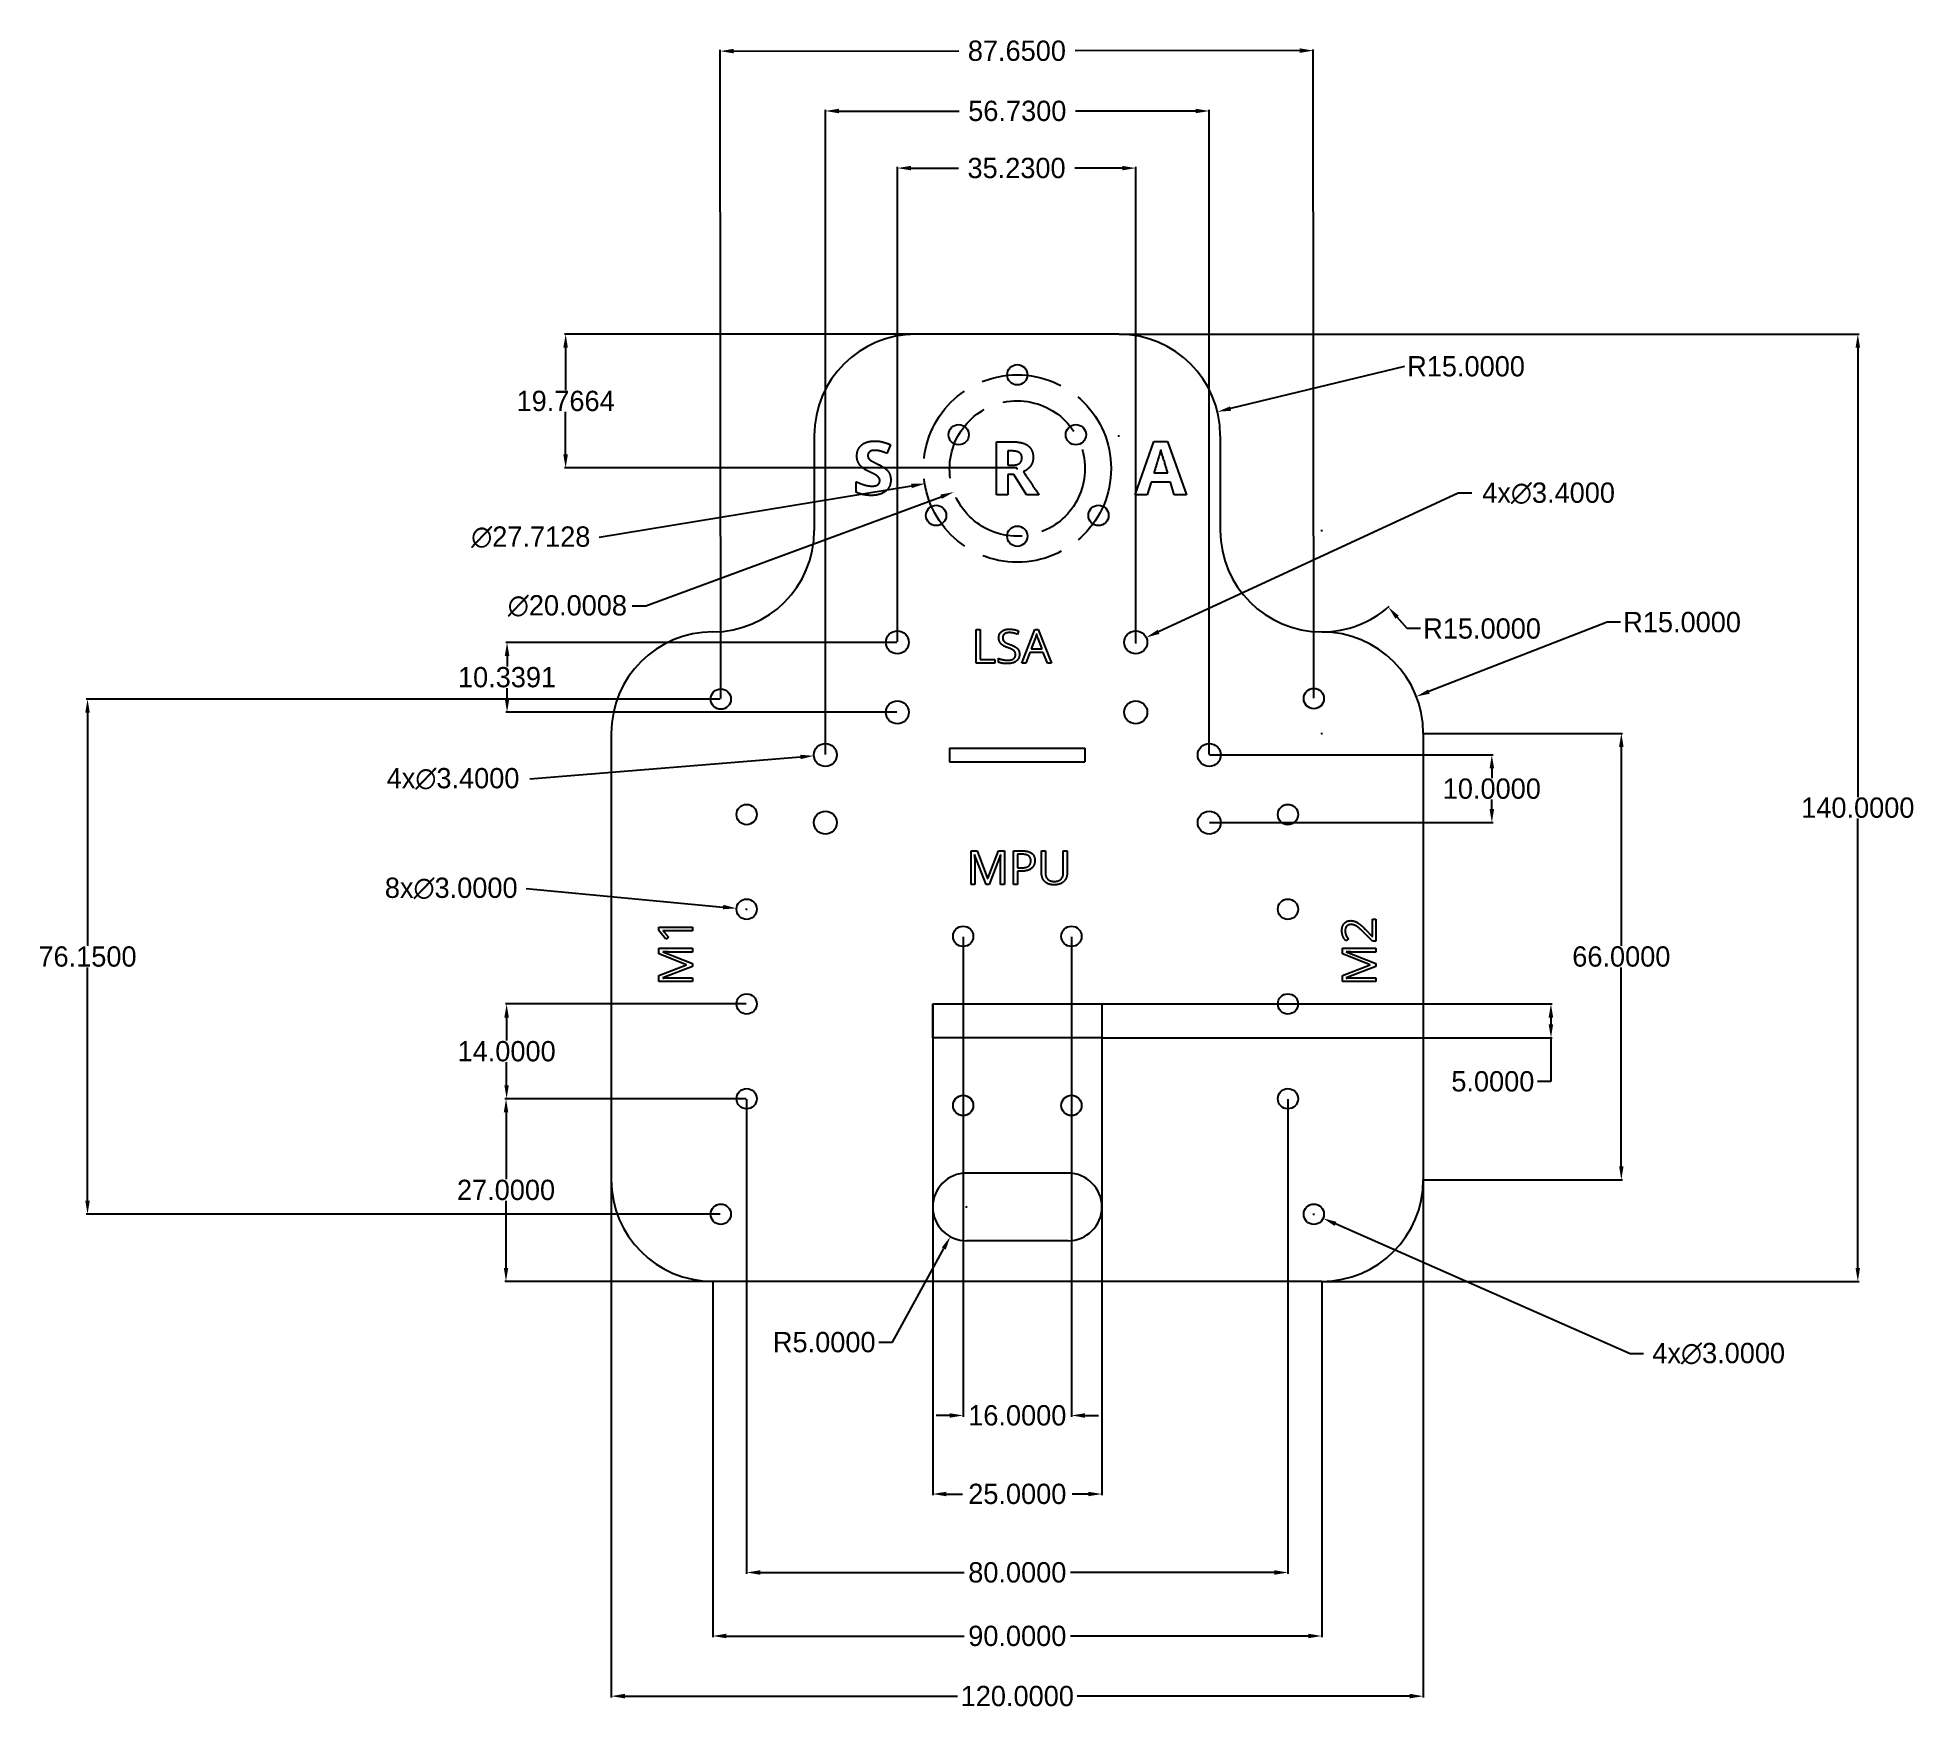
# Model space of a CAD drawing. Header units: inches. Extents: x -145 to 133, y -133 to 114.
import ezdxf

# ---------------------------------------------------------------- set-up
doc = ezdxf.new("R2010")
doc.units = ezdxf.units.IN
doc.header["$MEASUREMENT"] = 0
doc.linetypes.add('ACAD_ISO02W100', pattern=[15, 12, -3])
doc.layers.get('0').update_dxf_attribs({"linetype": 'CONTINUOUS'})
doc.layers.get('Defpoints').update_dxf_attribs({"linetype": 'CONTINUOUS'})
doc.layers.add('MODELSKETCH_VISIBLE', color=7, linetype='CONTINUOUS')
doc.dimstyles.get("Standard").update_dxf_attribs({"dimtxt": 0.18, "dimasz": 0.18, "dimexe": 0.18, "dimexo": 0.0625, "dimgap": 0.09, "dimtad": 0, "dimtih": 1, "dimtoh": 1, "dimdec": 4, "dimzin": 0, "dimdsep": 46, "dimtxsty": 'Standard', "dimcen": 0.09, "dimadec": 0, "dimazin": 0, "dimtfac": 1, "dimtdec": 4, "dimtofl": 0, "dimtmove": 0, "dimatfit": 3, "dimfxl": 1, "dimtolj": 1, "dimtzin": 0, "dimarcsym": 0})

# ---------------------------------------------------------------- blocks, each defined once
blk = doc.blocks.new('*D0')
at = {"color": 0, "lineweight": -2, "transparency": 16777216}
blk.add_line((-72.05, 4.28), (-32.05, 7.51), dxfattribs=at)
at = {"color": 0, "transparency": 16777216}
blk.add_solid([(-32.08, 7.84), (-32.03, 7.18), (-30.06, 7.67)], dxfattribs=at)
at = {"layer": 'Defpoints', "color": 0, "transparency": 16777216}
for p in [(-30.06, 7.67), (-26.67, 7.94)]:
    blk.add_point(p, dxfattribs=at)
at = {"color": 0, "transparency": 16777216, "insert": (-83.39, 4.28), "char_height": 3, "attachment_point": 5}
blk.add_mtext('\\A1;4x∅3.4000', dxfattribs=at)
blk = doc.blocks.new('*D1')
at = {"color": 0, "lineweight": -2, "transparency": 16777216}
for p, q in [((44.91, 41), (45.09, 41)), ((45, 40.91), (45, 41.09)), ((57.6, 26.48), (56.14, 28.16)), ((59.6, 26.48), (57.6, 26.48))]:
    blk.add_line(p, q, dxfattribs=at)
blk.add_arc((45, 41), 15, 270.2387, 311.6365, dxfattribs=at)
at = {"color": 0, "transparency": 16777216}
blk.add_solid([(56.39, 28.38), (55.89, 27.94), (54.83, 29.67)], dxfattribs=at)
at = {"layer": 'Defpoints', "color": 0, "transparency": 16777216}
for p in [(45, 41), (54.83, 29.67)]:
    blk.add_point(p, dxfattribs=at)
at = {"color": 0, "transparency": 16777216, "insert": (68.69, 26.48), "char_height": 3, "attachment_point": 5}
blk.add_mtext('\\A1;R15.0000', dxfattribs=at)
blk = doc.blocks.new('*D2')
at = {"color": 0, "lineweight": -2, "transparency": 16777216}
for p, q in [((87.16, 27.43), (60.84, 17.17)), ((89.16, 27.43), (87.16, 27.43)), ((44.91, 11), (45.09, 11)), ((45, 10.91), (45, 11.09))]:
    blk.add_line(p, q, dxfattribs=at)
at = {"color": 0, "transparency": 16777216}
blk.add_solid([(60.72, 17.48), (60.96, 16.86), (58.98, 16.45)], dxfattribs=at)
at = {"layer": 'Defpoints', "color": 0, "transparency": 16777216}
for p in [(58.98, 16.45), (45, 11)]:
    blk.add_point(p, dxfattribs=at)
at = {"color": 0, "transparency": 16777216, "insert": (98.25, 27.43), "char_height": 3, "attachment_point": 5}
blk.add_mtext('\\A1;R15.0000', dxfattribs=at)
blk = doc.blocks.new('*D3')
at = {"color": 0, "lineweight": -2, "transparency": 16777216}
for p, q in [((-43.89, 16.07), (-137.59, 16.07)), ((-137.41, 14.07), (-137.41, -20.41)), ((-137.41, -58.08), (-137.41, -23.59)), ((-43.89, -60.08), (-137.59, -60.08))]:
    blk.add_line(p, q, dxfattribs=at)
at = {"color": 0, "transparency": 16777216}
for points in [[(-137.74, 14.07), (-137.08, 14.07), (-137.41, 16.07)], [(-137.74, -58.08), (-137.08, -58.08), (-137.41, -60.08)]]:
    blk.add_solid(points, dxfattribs=at)
at = {"layer": 'Defpoints', "color": 0, "transparency": 16777216}
for p in [(-43.82, 16.07), (-137.41, -60.08), (-43.82, -60.08)]:
    blk.add_point(p, dxfattribs=at)
at = {"color": 0, "transparency": 16777216, "insert": (-137.41, -22), "char_height": 3, "attachment_point": 5}
blk.add_mtext('\\A1;76.1500', dxfattribs=at)
blk = doc.blocks.new('*D4')
at = {"color": 0, "lineweight": -2, "transparency": 16777216}
for p, q in [((-45, -70.06), (-45, -122.6)), ((45, -70.06), (45, -122.6)), ((-43, -122.42), (-7.84, -122.42)), ((43, -122.42), (7.84, -122.42))]:
    blk.add_line(p, q, dxfattribs=at)
at = {"color": 0, "transparency": 16777216}
for points in [[(-43, -122.08), (-43, -122.75), (-45, -122.42)], [(43, -122.08), (43, -122.75), (45, -122.42)]]:
    blk.add_solid(points, dxfattribs=at)
at = {"layer": 'Defpoints', "color": 0, "transparency": 16777216}
for p in [(-45, -70), (45, -70), (-45, -122.42)]:
    blk.add_point(p, dxfattribs=at)
at = {"color": 0, "transparency": 16777216, "insert": (0, -122.42), "char_height": 3, "attachment_point": 5}
blk.add_mtext('\\A1;90.0000', dxfattribs=at)
blk = doc.blocks.new('*D5')
at = {"color": 0, "lineweight": -2, "transparency": 16777216}
for p, q in [((-8, -19.06), (-8, -90)), ((8, -19.06), (8, -90)), ((-10, -89.82), (-12, -89.82)), ((10, -89.82), (12, -89.82))]:
    blk.add_line(p, q, dxfattribs=at)
at = {"color": 0, "transparency": 16777216}
for points in [[(-10, -89.49), (-10, -90.16), (-8, -89.82)], [(10, -89.49), (10, -90.16), (8, -89.82)]]:
    blk.add_solid(points, dxfattribs=at)
at = {"layer": 'Defpoints', "color": 0, "transparency": 16777216}
for p in [(-8, -19), (8, -19), (8, -89.82)]:
    blk.add_point(p, dxfattribs=at)
at = {"color": 0, "transparency": 16777216, "insert": (0, -89.82), "char_height": 3, "attachment_point": 5}
blk.add_mtext('\\A1;16.0000', dxfattribs=at)
blk = doc.blocks.new('*D6')
at = {"color": 0, "lineweight": -2, "transparency": 16777216}
for p, q in [((-12.5, -29.06), (-12.5, -101.61)), ((12.5, -29.06), (12.5, -101.61)), ((-10.5, -101.43), (-8.09, -101.43)), ((10.5, -101.43), (8.09, -101.43))]:
    blk.add_line(p, q, dxfattribs=at)
at = {"color": 0, "transparency": 16777216}
for points in [[(-10.5, -101.1), (-10.5, -101.76), (-12.5, -101.43)], [(10.5, -101.1), (10.5, -101.76), (12.5, -101.43)]]:
    blk.add_solid(points, dxfattribs=at)
at = {"layer": 'Defpoints', "color": 0, "transparency": 16777216}
for p in [(-12.5, -29), (12.5, -29), (12.5, -101.43)]:
    blk.add_point(p, dxfattribs=at)
at = {"color": 0, "transparency": 16777216, "insert": (0, -101.43), "char_height": 3, "attachment_point": 5}
blk.add_mtext('\\A1;25.0000', dxfattribs=at)
blk = doc.blocks.new('*D7')
at = {"color": 0, "lineweight": -2, "transparency": 16777216}
for p, q in [((-40, -43.06), (-40, -113.21)), ((40, -43.06), (40, -113.21)), ((-38, -113.03), (-7.84, -113.03)), ((38, -113.03), (7.84, -113.03))]:
    blk.add_line(p, q, dxfattribs=at)
at = {"color": 0, "transparency": 16777216}
for points in [[(-38, -112.7), (-38, -113.37), (-40, -113.03)], [(38, -112.7), (38, -113.37), (40, -113.03)]]:
    blk.add_solid(points, dxfattribs=at)
at = {"layer": 'Defpoints', "color": 0, "transparency": 16777216}
for p in [(-40, -43), (40, -43), (40, -113.03)]:
    blk.add_point(p, dxfattribs=at)
at = {"color": 0, "transparency": 16777216, "insert": (0, -113.03), "char_height": 3, "attachment_point": 5}
blk.add_mtext('\\A1;80.0000', dxfattribs=at)
blk = doc.blocks.new('*D9')
at = {"color": 0, "lineweight": -2, "transparency": 16777216}
for p, q in [((-43.83, 16.13), (-43.91, 112.02)), ((-41.91, 111.84), (-8.65, 111.87)), ((41.74, 111.91), (8.53, 111.89)), ((43.82, 16.21), (43.74, 112.1))]:
    blk.add_line(p, q, dxfattribs=at)
at = {"color": 0, "transparency": 16777216}
for points in [[(-41.91, 112.18), (-41.91, 111.51), (-43.91, 111.84)], [(41.74, 112.25), (41.74, 111.58), (43.74, 111.92)]]:
    blk.add_solid(points, dxfattribs=at)
at = {"layer": 'Defpoints', "color": 0, "transparency": 16777216}
for p in [(43.74, 111.92), (-43.83, 16.07), (43.82, 16.14)]:
    blk.add_point(p, dxfattribs=at)
at = {"color": 0, "transparency": 16777216, "insert": (-0.06, 111.88), "char_height": 3, "attachment_point": 5}
blk.add_mtext('\\A1;87.6500', dxfattribs=at)
blk = doc.blocks.new('*D10')
at = {"color": 0, "lineweight": -2, "transparency": 16777216}
for p, q in [((-60, -55.06), (-60, -131.49)), ((60, -55.06), (60, -131.49)), ((-58, -131.31), (-8.84, -131.31)), ((58, -131.31), (8.84, -131.31))]:
    blk.add_line(p, q, dxfattribs=at)
at = {"color": 0, "transparency": 16777216}
for points in [[(-58, -130.97), (-58, -131.64), (-60, -131.31)], [(58, -130.97), (58, -131.64), (60, -131.31)]]:
    blk.add_solid(points, dxfattribs=at)
at = {"layer": 'Defpoints', "color": 0, "transparency": 16777216}
for p in [(-60, -55), (60, -55), (60, -131.31)]:
    blk.add_point(p, dxfattribs=at)
at = {"color": 0, "transparency": 16777216, "insert": (0, -131.31), "char_height": 3, "attachment_point": 5}
blk.add_mtext('\\A1;120.0000', dxfattribs=at)
blk = doc.blocks.new('*D11')
at = {"color": 0, "lineweight": -2, "transparency": 16777216}
for p, q in [((15.06, 70), (124.4, 70)), ((124.22, 68), (124.22, 1.59)), ((124.22, -68), (124.22, -1.59)), ((45.06, -70), (124.4, -70))]:
    blk.add_line(p, q, dxfattribs=at)
at = {"color": 0, "transparency": 16777216}
for points in [[(123.88, 68), (124.55, 68), (124.22, 70)], [(123.88, -68), (124.55, -68), (124.22, -70)]]:
    blk.add_solid(points, dxfattribs=at)
at = {"layer": 'Defpoints', "color": 0, "transparency": 16777216}
for p in [(15, 70), (45, -70), (124.22, -70)]:
    blk.add_point(p, dxfattribs=at)
at = {"color": 0, "transparency": 16777216, "insert": (124.22, 0), "char_height": 3, "attachment_point": 5}
blk.add_mtext('\\A1;140.0000', dxfattribs=at)
blk = doc.blocks.new('*D12')
at = {"color": 0, "lineweight": -2, "transparency": 16777216}
for p, q in [((60.06, 11), (89.45, 11)), ((89.27, 9), (89.27, -20.41)), ((89.27, -53), (89.27, -23.59)), ((60.06, -55), (89.45, -55))]:
    blk.add_line(p, q, dxfattribs=at)
at = {"color": 0, "transparency": 16777216}
for points in [[(88.94, 9), (89.6, 9), (89.27, 11)], [(88.94, -53), (89.6, -53), (89.27, -55)]]:
    blk.add_solid(points, dxfattribs=at)
at = {"layer": 'Defpoints', "color": 0, "transparency": 16777216}
for p in [(60, 11), (60, -55), (89.27, -55)]:
    blk.add_point(p, dxfattribs=at)
at = {"color": 0, "transparency": 16777216, "insert": (89.27, -22), "char_height": 3, "attachment_point": 5}
blk.add_mtext('\\A1;66.0000', dxfattribs=at)
blk = doc.blocks.new('*D13')
at = {"color": 0, "lineweight": -2, "transparency": 16777216}
for p, q in [((57.23, 65.24), (31.52, 59.01)), ((14.91, 55), (15.09, 55)), ((15, 54.91), (15, 55.09))]:
    blk.add_line(p, q, dxfattribs=at)
at = {"color": 0, "transparency": 16777216}
blk.add_solid([(31.44, 59.33), (31.6, 58.68), (29.58, 58.54)], dxfattribs=at)
at = {"layer": 'Defpoints', "color": 0, "transparency": 16777216}
for p in [(29.58, 58.54), (15, 55)]:
    blk.add_point(p, dxfattribs=at)
at = {"color": 0, "transparency": 16777216, "insert": (66.32, 65.24), "char_height": 3, "attachment_point": 5}
blk.add_mtext('\\A1;R15.0000', dxfattribs=at)
blk = doc.blocks.new('*D14')
at = {"color": 0, "lineweight": -2, "transparency": 16777216}
for p, q in [((-28.36, 7.87), (-28.36, 103.17)), ((-26.36, 102.99), (-8.59, 102.99)), ((26.36, 102.99), (8.59, 102.99)), ((28.36, 7.87), (28.36, 103.17))]:
    blk.add_line(p, q, dxfattribs=at)
at = {"color": 0, "transparency": 16777216}
for points in [[(-26.36, 103.33), (-26.36, 102.66), (-28.36, 102.99)], [(26.36, 103.33), (26.36, 102.66), (28.36, 102.99)]]:
    blk.add_solid(points, dxfattribs=at)
at = {"layer": 'Defpoints', "color": 0, "transparency": 16777216}
for p in [(28.36, 102.99), (-28.36, 7.81), (28.36, 7.81)]:
    blk.add_point(p, dxfattribs=at)
at = {"color": 0, "transparency": 16777216, "insert": (0, 102.99), "char_height": 3, "attachment_point": 5}
blk.add_mtext('\\A1;56.7300', dxfattribs=at)
blk = doc.blocks.new('*D15')
at = {"color": 0, "lineweight": -2, "transparency": 16777216}
for p, q in [((-17.72, 24.52), (-17.72, 94.73)), ((-15.72, 94.55), (-8.7, 94.55)), ((15.51, 94.55), (8.48, 94.55)), ((17.51, 24.52), (17.51, 94.73))]:
    blk.add_line(p, q, dxfattribs=at)
at = {"color": 0, "transparency": 16777216}
for points in [[(-15.72, 94.88), (-15.72, 94.22), (-17.72, 94.55)], [(15.51, 94.88), (15.51, 94.22), (17.51, 94.55)]]:
    blk.add_solid(points, dxfattribs=at)
at = {"layer": 'Defpoints', "color": 0, "transparency": 16777216}
for p in [(17.51, 94.55), (-17.72, 24.45), (17.51, 24.45)]:
    blk.add_point(p, dxfattribs=at)
at = {"color": 0, "transparency": 16777216, "insert": (-0.11, 94.55), "char_height": 3, "attachment_point": 5}
blk.add_mtext('\\A1;35.2300', dxfattribs=at)
blk = doc.blocks.new('*D18')
at = {"color": 0, "lineweight": -2, "transparency": 16777216}
for p, q in [((-17.78, 24.45), (-75.59, 24.45)), ((-75.41, 22.45), (-75.41, 20.88)), ((-75.41, 16.12), (-75.41, 17.7)), ((-17.78, 14.12), (-75.59, 14.12))]:
    blk.add_line(p, q, dxfattribs=at)
at = {"color": 0, "transparency": 16777216}
for points in [[(-75.74, 22.45), (-75.07, 22.45), (-75.41, 24.45)], [(-75.74, 16.12), (-75.07, 16.12), (-75.41, 14.12)]]:
    blk.add_solid(points, dxfattribs=at)
at = {"layer": 'Defpoints', "color": 0, "transparency": 16777216}
for p in [(-17.72, 24.45), (-75.41, 14.12), (-17.72, 14.12)]:
    blk.add_point(p, dxfattribs=at)
at = {"color": 0, "transparency": 16777216, "insert": (-75.41, 19.29), "char_height": 3, "attachment_point": 5}
blk.add_mtext('\\A1;10.3391', dxfattribs=at)
blk = doc.blocks.new('*D19')
at = {"color": 0, "lineweight": -2, "transparency": 16777216}
for p, q in [((-40.06, -29), (-75.65, -29)), ((-75.47, -31), (-75.47, -34.41)), ((-75.47, -41), (-75.47, -37.59)), ((-40.06, -43), (-75.65, -43))]:
    blk.add_line(p, q, dxfattribs=at)
at = {"color": 0, "transparency": 16777216}
for points in [[(-75.81, -31), (-75.14, -31), (-75.47, -29)], [(-75.81, -41), (-75.14, -41), (-75.47, -43)]]:
    blk.add_solid(points, dxfattribs=at)
at = {"layer": 'Defpoints', "color": 0, "transparency": 16777216}
for p in [(-75.47, -29), (-40, -29), (-40, -43)]:
    blk.add_point(p, dxfattribs=at)
at = {"color": 0, "transparency": 16777216, "insert": (-75.47, -36), "char_height": 3, "attachment_point": 5}
blk.add_mtext('\\A1;14.0000', dxfattribs=at)
blk = doc.blocks.new('*D20')
at = {"color": 0, "lineweight": -2, "transparency": 16777216}
for p, q in [((-40.06, -43), (-75.74, -43)), ((-75.56, -45), (-75.56, -54.91)), ((-75.56, -68), (-75.56, -58.09)), ((-40.06, -70), (-75.74, -70))]:
    blk.add_line(p, q, dxfattribs=at)
at = {"color": 0, "transparency": 16777216}
for points in [[(-75.89, -45), (-75.23, -45), (-75.56, -43)], [(-75.89, -68), (-75.23, -68), (-75.56, -70)]]:
    blk.add_solid(points, dxfattribs=at)
at = {"layer": 'Defpoints', "color": 0, "transparency": 16777216}
for p in [(-40, -43), (-75.56, -70), (-40, -70)]:
    blk.add_point(p, dxfattribs=at)
at = {"color": 0, "transparency": 16777216, "insert": (-75.56, -56.5), "char_height": 3, "attachment_point": 5}
blk.add_mtext('\\A1;27.0000', dxfattribs=at)
blk = doc.blocks.new('*D21')
at = {"color": 0, "lineweight": -2, "transparency": 16777216}
for p, q in [((-0.09, 50.14), (0.09, 50.14)), ((0, 50.05), (0, 50.23)), ((-54.9, 29.83), (-11.25, 45.98)), ((-56.9, 29.83), (-54.9, 29.83))]:
    blk.add_line(p, q, dxfattribs=at)
at = {"color": 0, "transparency": 16777216}
blk.add_solid([(-11.37, 46.29), (-11.14, 45.67), (-9.38, 46.67)], dxfattribs=at)
at = {"layer": 'Defpoints', "color": 0, "transparency": 16777216}
for p in [(9.38, 53.61), (-9.38, 46.67)]:
    blk.add_point(p, dxfattribs=at)
at = {"color": 0, "transparency": 16777216, "insert": (-66.49, 29.83), "char_height": 3, "attachment_point": 5}
blk.add_mtext('\\A1;∅20.0008', dxfattribs=at)
blk = doc.blocks.new('*D22')
at = {"color": 0, "lineweight": -2, "transparency": 16777216}
for p, q in [((-0.06, 70), (-66.93, 70)), ((-66.75, 68), (-66.75, 61.71)), ((-66.75, 52.23), (-66.75, 58.53)), ((-0.06, 50.23), (-66.93, 50.23))]:
    blk.add_line(p, q, dxfattribs=at)
at = {"color": 0, "transparency": 16777216}
for points in [[(-67.09, 68), (-66.42, 68), (-66.75, 70)], [(-67.09, 52.23), (-66.42, 52.23), (-66.75, 50.23)]]:
    blk.add_solid(points, dxfattribs=at)
at = {"layer": 'Defpoints', "color": 0, "transparency": 16777216}
for p in [(-66.75, 70), (0, 70), (0, 50.23)]:
    blk.add_point(p, dxfattribs=at)
at = {"color": 0, "transparency": 16777216, "insert": (-66.75, 60.12), "char_height": 3, "attachment_point": 5}
blk.add_mtext('\\A1;19.7664', dxfattribs=at)
blk = doc.blocks.new('*D24')
at = {"color": 0, "lineweight": -2, "transparency": 16777216}
for p, q in [((43.74, -60.08), (43.92, -60.08)), ((43.83, -60.17), (43.83, -59.99)), ((90.57, -80.69), (47.03, -61.49)), ((92.57, -80.69), (90.57, -80.69))]:
    blk.add_line(p, q, dxfattribs=at)
at = {"color": 0, "transparency": 16777216}
blk.add_solid([(47.16, -61.19), (46.89, -61.8), (45.2, -60.69)], dxfattribs=at)
at = {"layer": 'Defpoints', "color": 0, "transparency": 16777216}
for p in [(42.45, -59.47), (45.2, -60.69)]:
    blk.add_point(p, dxfattribs=at)
at = {"color": 0, "transparency": 16777216, "insert": (103.66, -80.69), "char_height": 3, "attachment_point": 5}
blk.add_mtext('\\A1;4x∅3.0000', dxfattribs=at)
blk = doc.blocks.new('*D25')
at = {"color": 0, "lineweight": -2, "transparency": 16777216}
for p, q in [((-7.59, -59), (-7.41, -59)), ((-7.5, -59.09), (-7.5, -58.91)), ((-18.44, -79), (-10.86, -65.14)), ((-20.44, -79), (-18.44, -79))]:
    blk.add_line(p, q, dxfattribs=at)
at = {"color": 0, "transparency": 16777216}
blk.add_solid([(-11.15, -64.98), (-10.57, -65.3), (-9.9, -63.39)], dxfattribs=at)
at = {"layer": 'Defpoints', "color": 0, "transparency": 16777216}
for p in [(-7.5, -59), (-9.9, -63.39)]:
    blk.add_point(p, dxfattribs=at)
at = {"color": 0, "transparency": 16777216, "insert": (-28.53, -79), "char_height": 3, "attachment_point": 5}
blk.add_mtext('\\A1;R5.0000', dxfattribs=at)
blk = doc.blocks.new('*D26')
at = {"color": 0, "lineweight": -2, "transparency": 16777216}
for p, q in [((-0.09, 50.14), (0.09, 50.14)), ((0, 50.05), (0, 50.23)), ((-61.81, 39.99), (-15.65, 47.57))]:
    blk.add_line(p, q, dxfattribs=at)
at = {"color": 0, "transparency": 16777216}
blk.add_solid([(-15.7, 47.9), (-15.59, 47.24), (-13.67, 47.9)], dxfattribs=at)
at = {"layer": 'Defpoints', "color": 0, "transparency": 16777216}
for p in [(13.67, 52.39), (-13.67, 47.9)]:
    blk.add_point(p, dxfattribs=at)
at = {"color": 0, "transparency": 16777216, "insert": (-71.9, 39.99), "char_height": 3, "attachment_point": 5}
blk.add_mtext('\\A1;∅27.7128', dxfattribs=at)
blk = doc.blocks.new('*D27')
at = {"color": 0, "lineweight": -2, "transparency": 16777216}
for p, q in [((-72.57, -11.92), (-43.48, -14.67)), ((-40.09, -15), (-39.91, -15)), ((-40, -15.09), (-40, -14.91))]:
    blk.add_line(p, q, dxfattribs=at)
at = {"color": 0, "transparency": 16777216}
blk.add_solid([(-43.45, -14.34), (-43.52, -15), (-41.49, -14.86)], dxfattribs=at)
at = {"layer": 'Defpoints', "color": 0, "transparency": 16777216}
for p in [(-41.49, -14.86), (-38.51, -15.14)]:
    blk.add_point(p, dxfattribs=at)
at = {"color": 0, "transparency": 16777216, "insert": (-83.66, -11.92), "char_height": 3, "attachment_point": 5}
blk.add_mtext('\\A1;8x∅3.0000', dxfattribs=at)
blk = doc.blocks.new('*D28')
at = {"color": 0, "lineweight": -2, "transparency": 16777216}
for p, q in [((65.18, 46.48), (20.87, 26.01)), ((67.18, 46.48), (65.18, 46.48)), ((17.42, 24.45), (17.6, 24.45)), ((17.51, 24.36), (17.51, 24.54))]:
    blk.add_line(p, q, dxfattribs=at)
at = {"color": 0, "transparency": 16777216}
blk.add_solid([(20.73, 26.31), (21.01, 25.7), (19.05, 25.17)], dxfattribs=at)
at = {"layer": 'Defpoints', "color": 0, "transparency": 16777216}
for p in [(19.05, 25.17), (15.97, 23.74)]:
    blk.add_point(p, dxfattribs=at)
at = {"color": 0, "transparency": 16777216, "insert": (78.52, 46.48), "char_height": 3, "attachment_point": 5}
blk.add_mtext('\\A1;4x∅3.4000', dxfattribs=at)
blk = doc.blocks.new('*D29')
at = {"color": 0, "lineweight": -2, "transparency": 16777216}
for p, q in [((12.56, -29), (79.05, -29)), ((78.87, -31), (78.87, -32)), ((12.56, -34), (79.05, -34)), ((78.87, -34), (78.87, -40.45)), ((78.87, -40.45), (76.87, -40.45))]:
    blk.add_line(p, q, dxfattribs=at)
at = {"color": 0, "transparency": 16777216}
for points in [[(78.53, -31), (79.2, -31), (78.87, -29)], [(78.53, -32), (79.2, -32), (78.87, -34)]]:
    blk.add_solid(points, dxfattribs=at)
at = {"layer": 'Defpoints', "color": 0, "transparency": 16777216}
for p in [(12.5, -29), (12.5, -34), (78.87, -34)]:
    blk.add_point(p, dxfattribs=at)
at = {"color": 0, "transparency": 16777216, "insert": (70.28, -40.45), "char_height": 3, "attachment_point": 5}
blk.add_mtext('\\A1;5.0000', dxfattribs=at)
blk = doc.blocks.new('*D31')
at = {"color": 0, "lineweight": -2, "transparency": 16777216}
for p, q in [((28.43, 7.81), (70.31, 7.81)), ((70.13, 5.81), (70.13, 4.4)), ((70.13, -0.19), (70.13, 1.22)), ((28.43, -2.19), (70.31, -2.19))]:
    blk.add_line(p, q, dxfattribs=at)
at = {"color": 0, "transparency": 16777216}
for points in [[(69.8, 5.81), (70.47, 5.81), (70.13, 7.81)], [(69.8, -0.19), (70.47, -0.19), (70.13, -2.19)]]:
    blk.add_solid(points, dxfattribs=at)
at = {"layer": 'Defpoints', "color": 0, "transparency": 16777216}
for p in [(28.36, 7.81), (28.36, -2.19), (70.13, -2.19)]:
    blk.add_point(p, dxfattribs=at)
at = {"color": 0, "transparency": 16777216, "insert": (70.13, 2.81), "char_height": 3, "attachment_point": 5}
blk.add_mtext('\\A1;10.0000', dxfattribs=at)

msp = doc.modelspace()

# ---------------------------------------------------------------- linework, layer by layer
at = {"linetype": 'ACAD_ISO02W100'}
for radius in [13.85641, 10.00041]:
    msp.add_circle((0, 50.14359), radius, dxfattribs=at)
at = {"layer": 'MODELSKETCH_VISIBLE'}
for p, q in [((15, 70), (-15, 70)), ((-30, 55), (-30, 41)), ((-18.73703, 53.66347), (-19.27107, 52.37286)), ((-3.04944, 54.10166), (-0.77119, 54.10166)), ((-3.04944, 46.28098), (-3.04944, 54.10166)), ((-1.39082, 52.74259), (-1.39082, 50.63037)), ((-0.88759, 52.74259), (-1.39082, 52.74259)), ((17.43086, 46.28098), (20.1918, 54.13419)), ((20.1918, 54.13419), (22.21844, 54.13419)), ((22.21844, 54.13419), (24.98965, 46.28098)), ((30, 55), (30, 41)), ((-1.39082, 50.63037), (-0.85678, 50.63037)), ((-23.79676, 46.64557), (-23.79676, 48.18608)), ((-0.5093, 49.28156), (-1.39082, 49.28156)), ((-1.39082, 49.28156), (-1.39082, 46.28098)), ((1.35814, 46.28098), (-0.5093, 49.28156)), ((19.78442, 48.14329), (19.21785, 46.28098)), ((22.63609, 48.14329), (19.78442, 48.14329)), ((20.20207, 49.53318), (22.23898, 49.53318)), ((23.20265, 46.28098), (22.63609, 48.14329)), ((-1.39082, 46.28098), (-3.04944, 46.28098)), ((3.1982, 46.28098), (1.35814, 46.28098)), ((19.21785, 46.28098), (17.43086, 46.28098)), ((24.98965, 46.28098), (23.20265, 46.28098)), ((-6.07986, 21.3772), (-6.07986, 26.33488)), ((-6.07986, 26.33488), (-5.50369, 26.33488)), ((-5.50369, 26.33488), (-5.50369, 21.89912)), ((0.19727, 26.13414), (0.01715, 25.63284)), ((0.65517, 21.3772), (2.6148, 26.3555)), ((2.63542, 25.00893), (2.05274, 23.47247)), ((2.6148, 26.3555), (3.09983, 26.3555)), ((3.65647, 23.47247), (3.07921, 25.00893)), ((3.09983, 26.3555), (5.0497, 21.3772)), ((1.84874, 22.95381), (1.23893, 21.3772)), ((3.8355, 22.95381), (1.84874, 22.95381)), ((2.05274, 23.47247), (3.65647, 23.47247)), ((4.45291, 21.3772), (3.8355, 22.95381)), ((-3.31619, 21.3772), (-6.07986, 21.3772)), ((-5.50369, 21.89912), (-3.31619, 21.89912)), ((-3.31619, 21.89912), (-3.31619, 21.3772)), ((-2.79752, 21.5367), (-2.79752, 22.09226)), ((1.23893, 21.3772), (0.65517, 21.3772)), ((5.0497, 21.3772), (4.45291, 21.3772)), ((-60, 11), (-60, -55)), ((-10, 8.80686), (-10, 6.80686)), ((-10, 8.80686), (10, 8.80686)), ((10, 8.80686), (10, 6.80686)), ((60, 11), (60, -55)), ((-10, 6.80686), (10, 6.80686)), ((-6.81858, -6.36543), (-5.95052, -6.36543)), ((-6.81858, -11.32312), (-6.81858, -6.36543)), ((-6.30642, -6.92858), (-6.33355, -6.92858)), ((-4.62457, -11.32312), (-6.30642, -6.92858)), ((-6.28581, -8.1699), (-6.28581, -11.32312)), ((-5.95052, -6.36543), (-4.38043, -10.45506)), ((-4.3533, -10.45506), (-2.77018, -6.36543)), ((-2.46419, -6.9351), (-4.16016, -11.32312)), ((-2.77018, -6.36543), (-1.90864, -6.36543)), ((-2.48481, -11.32312), (-2.48481, -8.12867)), ((-2.43707, -6.9351), (-2.46419, -6.9351)), ((-1.90864, -6.36543), (-1.90864, -11.32312)), ((-0.54905, -11.32312), (-0.54905, -6.36543)), ((-0.54905, -6.36543), (0.73676, -6.36543)), ((0.67166, -6.86457), (0.02713, -6.86457)), ((0.02713, -6.86457), (0.02713, -8.87845)), ((3.58073, -9.55988), (3.58073, -6.36543)), ((3.58073, -6.36543), (4.15799, -6.36543)), ((4.15799, -6.36543), (4.15799, -9.60003)), ((6.79905, -9.59352), (6.79905, -6.36543)), ((6.79905, -6.36543), (7.37522, -6.36543)), ((7.37522, -6.36543), (7.37522, -9.5729)), ((-4.38043, -10.45506), (-4.3533, -10.45506)), ((0.02713, -8.87845), (0.54688, -8.87845)), ((0.02713, -9.37325), (0.02713, -11.32312)), ((0.61089, -9.37325), (0.02713, -9.37325)), ((-6.28581, -11.32312), (-6.81858, -11.32312)), ((-4.16016, -11.32312), (-4.62457, -11.32312)), ((-1.90864, -11.32312), (-2.48481, -11.32312)), ((0.02713, -11.32312), (-0.54905, -11.32312)), ((52.47808, -16.47342), (53, -16.47342)), ((52.47808, -19.02333), (52.47808, -16.47342)), ((53, -16.47342), (53, -19.73188)), ((-52.95768, -18.11784), (-52.95768, -17.64366)), ((-52.95768, -17.64366), (-48, -17.64366)), ((-51.94314, -19.42969), (-52.95768, -18.11784)), ((-51.55686, -19.13129), (-51.94314, -19.42969)), ((-48, -18.19271), (-51.53299, -18.19271)), ((-48, -17.64366), (-48, -18.19271)), ((48.92448, -19.36947), (48.54145, -19.66786)), ((52.51497, -19.73188), (51.20312, -18.42654)), ((51.38976, -17.93826), (52.45095, -19.02333)), ((52.45095, -19.02333), (52.47808, -19.02333)), ((-52.95768, -20.74588), (-48, -20.74588)), ((-52.95768, -21.60742), (-52.95768, -20.74588)), ((-48.86806, -23.19054), (-52.95768, -21.60742)), ((-52.38802, -21.27431), (-52.38802, -21.30143)), ((-52.38802, -21.30143), (-48, -22.9974)), ((-48, -21.32205), (-51.19444, -21.32205)), ((-48, -20.74588), (-48, -21.32205)), ((48.04232, -20.74967), (53, -20.74967)), ((48.04232, -21.61122), (48.04232, -20.74967)), ((52.13194, -23.19434), (48.04232, -21.61122)), ((48.61198, -21.2781), (48.61198, -21.30523)), ((48.61198, -21.30523), (53, -23.00119)), ((53, -21.32585), (49.80556, -21.32585)), ((53, -19.73188), (52.51497, -19.73188)), ((53, -20.74967), (53, -21.32585)), ((-52.95768, -24.78776), (-48.86806, -23.21767)), ((-52.95768, -25.65582), (-52.95768, -24.78776)), ((-48, -23.46181), (-52.39453, -25.14366)), ((-48.86806, -23.21767), (-48.86806, -23.19054)), ((-48, -22.9974), (-48, -23.46181)), ((48.04232, -24.79156), (52.13194, -23.22146)), ((48.04232, -25.65961), (48.04232, -24.79156)), ((53, -23.4656), (48.60547, -25.14746)), ((52.13194, -23.22146), (52.13194, -23.19434)), ((53, -23.00119), (53, -23.4656)), ((-48, -25.65582), (-52.95768, -25.65582)), ((-52.39453, -25.14366), (-52.39453, -25.17079)), ((-51.15321, -25.12305), (-48, -25.12305)), ((-48, -25.12305), (-48, -25.65582)), ((53, -25.65961), (48.04232, -25.65961)), ((48.60547, -25.14746), (48.60547, -25.17459)), ((49.84679, -25.12685), (53, -25.12685)), ((53, -25.12685), (53, -25.65961)), ((-12.5, -34), (-12.5, -29)), ((-12.5, -29), (12.5, -29)), ((12.5, -29), (12.5, -34)), ((12.5, -34), (-12.5, -34)), ((7.5, -54), (-7.5, -54)), ((7.5, -64), (-7.5, -64)), ((45, -70), (-45, -70))]:
    msp.add_line(p, q, dxfattribs=at)
for centre, radius in [((0, 64), 1.5), ((-8.66061, 55.1438), 1.5), ((8.66061, 55.1438), 1.5), ((-12, 43.21539), 1.5), ((12, 43.21539), 1.5), ((0, 40.14319), 1.5), ((-17.72, 24.45499), 1.7), ((17.50999, 24.45499), 1.7), ((-43.825, 16.07), 1.5), ((43.825, 16.14449), 1.5), ((-17.72, 14.11591), 1.7), ((17.50999, 14.11591), 1.7), ((-28.365, 7.80686), 1.7), ((28.365, 7.80686), 1.7), ((-40, -1), 1.5), ((40, -1), 1.5), ((-28.365, -2.19314), 1.7), ((28.365, -2.19314), 1.7), ((-40, -15), 1.5), ((40, -15), 1.5), ((-8, -19), 1.5), ((8, -19), 1.5), ((-40, -29), 1.5), ((40, -29), 1.5), ((-40, -43), 1.5), ((40, -43), 1.5), ((-8, -44), 1.5), ((8, -44), 1.5), ((-43.825, -60.08), 1.5), ((43.825, -60.08), 1.5)]:
    msp.add_circle(centre, radius, dxfattribs=at)
for centre, radius, start, end in [((-15, 55), 15, 90, 180), ((15, 55), 15, 0, 90), ((-45, 41), 15, 270, 0), ((45, 41), 15, 180, 270), ((-45, 11), 15, 90, 180), ((45, 11), 15, 0, 90), ((-45, -55), 15, 180, 270), ((-7.5, -59), 5, 90, 270), ((7.5, -59), 5, 270, 90), ((45, -55), 15, 270, 0)]:
    msp.add_arc(centre, radius, start, end, dxfattribs=at)
for points in [[(-23.70605, 51.98773), (-23.70605, 53.02673), (-23.00254, 53.61983)], [(-23.00254, 53.61983), (-22.29904, 54.21292), (-21.05807, 54.21292)], [(-21.11113, 52.83331), (-21.58185, 52.83331), (-21.83346, 52.61421)], [(-20.30664, 52.73146), (-20.71573, 52.83331), (-21.11113, 52.83331)], [(-21.05807, 54.21292), (-20.44871, 54.21292), (-19.89498, 54.06914)], [(-19.27107, 52.37286), (-19.89755, 52.62962), (-20.30664, 52.73146)], [(-19.89498, 54.06914), (-19.34125, 53.92536), (-18.73703, 53.66347)], [(0.29604, 52.50723), (-0.08652, 52.74259), (-0.88759, 52.74259)], [(-0.77119, 54.10166), (0.8241, 54.10166), (1.58836, 53.5214)], [(1.58836, 53.5214), (2.35263, 52.94114), (2.35263, 51.75837)], [(21.21196, 52.91889), (21.03566, 52.23422), (20.20207, 49.53318)], [(21.35403, 52.39512), (21.25476, 52.72718), (21.21196, 52.91889)], [(-23.49208, 51.02577), (-23.70605, 51.43828), (-23.70605, 51.98773)], [(-22.91953, 50.30344), (-23.27812, 50.61325), (-23.49208, 51.02577)], [(-21.84544, 49.65642), (-22.56093, 49.99362), (-22.91953, 50.30344)], [(-21.83346, 52.61421), (-22.08508, 52.39512), (-22.08508, 52.04251)], [(-22.08508, 52.04251), (-22.08508, 51.82341), (-21.98324, 51.65995)], [(-21.98324, 51.65995), (-21.88139, 51.49648), (-21.65973, 51.34414)], [(-21.65973, 51.34414), (-21.43806, 51.1918), (-20.60961, 50.7964)], [(-20.60961, 50.7964), (-19.51242, 50.27092), (-19.10589, 49.74457)], [(-0.85678, 50.63037), (-0.0694, 50.63037), (0.3046, 50.89226)], [(0.6786, 51.71558), (0.6786, 52.27187), (0.29604, 52.50723)], [(0.3046, 50.89226), (0.6786, 51.15414), (0.6786, 51.71558)], [(1.97349, 50.53109), (1.59436, 49.99362), (0.8977, 49.68894)], [(2.35263, 51.75837), (2.35263, 51.06856), (1.97349, 50.53109)], [(22.23898, 49.53318), (21.45331, 52.06305), (21.35403, 52.39512)], [(-23.79676, 48.18608), (-23.00597, 47.83177), (-22.45737, 47.68798)], [(-22.45737, 47.68798), (-21.90878, 47.5442), (-21.45347, 47.5442)], [(-20.83127, 49.12665), (-21.08032, 49.29183), (-21.84544, 49.65642)], [(-21.45347, 47.5442), (-20.90915, 47.5442), (-20.61731, 47.75217)], [(-20.45385, 48.78175), (-20.58222, 48.96148), (-20.83127, 49.12665)], [(-20.61731, 47.75217), (-20.32547, 47.96014), (-20.32547, 48.37266)], [(-20.32547, 48.37266), (-20.32547, 48.60202), (-20.45385, 48.78175)], [(-18.69937, 48.45311), (-18.69937, 47.39357), (-19.46193, 46.78336)], [(-19.10589, 49.74457), (-18.69937, 49.21823), (-18.69937, 48.45311)], [(0.8977, 49.68894), (2.66416, 47.05124), (3.1982, 46.28098)], [(-21.58185, 46.17314), (-22.8348, 46.17314), (-23.79676, 46.64557)], [(-19.46193, 46.78336), (-20.22448, 46.17314), (-21.58185, 46.17314)], [(-2.73242, 25.15433), (-2.73242, 25.72724), (-2.30219, 26.06633)], [(-2.43565, 24.26945), (-2.73242, 24.60854), (-2.73242, 25.15433)], [(-2.30219, 26.06633), (-1.87196, 26.40541), (-1.16233, 26.40541)], [(-1.89203, 25.69361), (-2.14974, 25.49721), (-2.14974, 25.14782)], [(-2.14974, 25.14782), (-2.14974, 24.89065), (-2.05479, 24.72572)], [(-1.17643, 25.89), (-1.63433, 25.89), (-1.89203, 25.69361)], [(0.01715, 25.63284), (-0.597, 25.89), (-1.17643, 25.89)], [(-1.16233, 26.40541), (-0.42339, 26.40541), (0.19727, 26.13414)], [(2.84918, 25.72399), (2.77431, 25.39847), (2.63542, 25.00893)], [(3.07921, 25.00893), (2.96745, 25.30081), (2.84918, 25.72399)], [(-1.4477, 23.68297), (-2.13889, 23.93037), (-2.43565, 24.26945)], [(-2.05479, 24.72572), (-1.95985, 24.56079), (-1.73416, 24.42353)], [(-1.73416, 24.42353), (-1.50846, 24.28627), (-1.04405, 24.12025)], [(-0.71039, 23.36776), (-0.95291, 23.50719), (-1.4477, 23.68297)], [(-1.04405, 24.12025), (-0.26389, 23.84248), (0.02908, 23.52347)], [(-0.36426, 23.06394), (-0.46788, 23.22833), (-0.71039, 23.36776)], [(-0.55252, 22.03312), (-0.26063, 22.25177), (-0.26063, 22.64239)], [(-0.26063, 22.64239), (-0.26063, 22.89955), (-0.36426, 23.06394)], [(0.32205, 22.69664), (0.32205, 22.04235), (-0.15267, 21.67559)], [(0.02908, 23.52347), (0.32205, 23.20446), (0.32205, 22.69664)], [(-2.79752, 22.09226), (-2.49154, 21.96422), (-2.13238, 21.88935)], [(-1.44119, 21.30884), (-2.32226, 21.30884), (-2.79752, 21.5367)], [(-2.13238, 21.88935), (-1.77322, 21.81448), (-1.42057, 21.81448)], [(-0.15267, 21.67559), (-0.62739, 21.30884), (-1.44119, 21.30884)], [(-1.42057, 21.81448), (-0.8444, 21.81448), (-0.55252, 22.03312)], [(-6.33355, -6.92858), (-6.28581, -7.4505), (-6.28581, -8.1699)], [(-2.48481, -8.12867), (-2.48481, -7.57963), (-2.43707, -6.9351)], [(1.67535, -7.10491), (1.35308, -6.86457), (0.67166, -6.86457)], [(0.73676, -6.36543), (2.5944, -6.36543), (2.5944, -7.80966)], [(1.65527, -8.63106), (1.99761, -8.38366), (1.99761, -7.83679)], [(1.99761, -7.83679), (1.99761, -7.34525), (1.67535, -7.10491)], [(2.5944, -7.80966), (2.5944, -8.5627), (2.08062, -8.96797)], [(0.54688, -8.87845), (1.31293, -8.87845), (1.65527, -8.63106)], [(2.08062, -8.96797), (1.56684, -9.37325), (0.61089, -9.37325)], [(4.07064, -10.90265), (3.58073, -10.41383), (3.58073, -9.55988)], [(5.45573, -11.39148), (4.56055, -11.39148), (4.07064, -10.90265)], [(4.15799, -9.60003), (4.15799, -10.22069), (4.49707, -10.55326)], [(4.49707, -10.55326), (4.83615, -10.88583), (5.49371, -10.88583)], [(6.86306, -10.90645), (6.35091, -11.39148), (5.45573, -11.39148)], [(5.49371, -10.88583), (6.12088, -10.88583), (6.45996, -10.55163)], [(6.45996, -10.55163), (6.79905, -10.21743), (6.79905, -9.59352)], [(7.37522, -9.5729), (7.37522, -10.42142), (6.86306, -10.90645)], [(-52.3674, -18.16558), (-52.29579, -18.23611), (-52.21821, -18.32454)], [(-51.53299, -18.19271), (-51.97461, -18.19271), (-52.3674, -18.16558)], [(-52.21821, -18.32454), (-52.14062, -18.41298), (-51.55686, -19.13129)], [(47.97179, -18.17589), (47.97179, -17.47711), (48.32932, -17.08051)], [(48.54145, -19.66786), (47.97179, -18.98318), (47.97179, -18.17589)], [(48.32932, -17.08051), (48.68685, -16.68392), (49.29015, -16.68392)], [(48.68468, -17.50098), (48.45247, -17.74186), (48.45247, -18.16938)], [(48.45247, -18.16938), (48.45247, -18.47754), (48.55447, -18.75423)], [(48.55447, -18.75423), (48.65647, -19.03092), (48.92448, -19.36947)], [(49.31402, -17.26009), (48.91688, -17.26009), (48.68468, -17.50098)], [(49.29015, -16.68392), (49.76215, -16.68392), (50.22331, -16.94868)], [(49.83919, -17.35504), (49.59505, -17.26009), (49.31402, -17.26009)], [(50.34104, -17.63987), (50.08333, -17.44998), (49.83919, -17.35504)], [(50.22331, -16.94868), (50.68446, -17.21343), (51.38976, -17.93826)], [(51.20312, -18.42654), (50.59874, -17.82975), (50.34104, -17.63987)], [(-51.19444, -21.32205), (-51.74349, -21.32205), (-52.38802, -21.27431)], [(49.80556, -21.32585), (49.25651, -21.32585), (48.61198, -21.2781)], [(-52.39453, -25.17079), (-51.87261, -25.12305), (-51.15321, -25.12305)], [(48.60547, -25.17459), (49.12739, -25.12685), (49.84679, -25.12685)]]:
    msp.add_open_spline(points, degree=2, dxfattribs=at)

# ---------------------------------------------------------------- dimensions: what is measured, and where the dimension line sits
for base, p1, p2, angle, picture, middle, dimtype in [((43.7436, 111.91629), (-43.825, 16.07), (43.825, 16.14449), 0.0486958, '*D9', (-0.05996, 111.87906), 161), ((-137.41081, -60.08), (-43.825, 16.07), (-43.825, -60.08), 90, '*D3', (-137.41081, -22.005), 160), ((78.86518, -34), (12.5, -29), (12.5, -34), 90, '*D29', (70.27518, -40.44745), 160)]:
    dim = msp.add_linear_dim(base=base, p1=p1, p2=p2, angle=angle, dimstyle='Standard', override={"dimtxt": 3, "dimasz": 2})
    dim.commit()
    dim.dimension.update_dxf_attribs({"geometry": picture, "text_midpoint": middle, "dimtype": dimtype})
for base, p1, p2, picture, middle in [((28.365, 102.99315), (-28.365, 7.80686), (28.365, 7.80686), '*D14', (0, 102.99315)), ((17.50999, 94.55153), (-17.72, 24.45499), (17.50999, 24.45499), '*D15', (-0.105, 94.55153)), ((8, -89.82427), (-8, -19), (8, -19), '*D5', (0, -89.82427)), ((12.5, -101.42929), (-12.5, -29), (12.5, -29), '*D6', (0, -101.42929)), ((40, -113.03433), (-40, -43), (40, -43), '*D7', (0, -113.03433)), ((60, -131.30607), (-60, -55), (60, -55), '*D10', (0, -131.30607)), ((-45, -122.41711), (45, -70), (-45, -70), '*D4', (0, -122.41711))]:
    dim = msp.add_linear_dim(base=base, p1=p1, p2=p2, dimstyle='Standard', override={"dimtxt": 3, "dimasz": 2})
    dim.commit()
    dim.dimension.update_dxf_attribs({"geometry": picture, "text_midpoint": middle, "dimtype": 160})
for base, p1, p2, angle, picture, middle in [((-66.75484, 70), (0, 50.23359), (0, 70), 90, '*D22', (-66.75484, 60.1168)), ((124.21745, -70), (15, 70), (45, -70), 270, '*D11', (124.21745, 0)), ((-75.40817, 14.11591), (-17.72, 24.45499), (-17.72, 14.11591), 90, '*D18', (-75.40817, 19.28545)), ((89.269, -55), (60, 11), (60, -55), 90, '*D12', (89.269, -22)), ((70.13327, -2.19314), (28.365, 7.80686), (28.365, -2.19314), 90, '*D31', (70.13327, 2.80686)), ((-75.47493, -29), (-40, -43), (-40, -29), 90, '*D19', (-75.47493, -36)), ((-75.56128, -70), (-40, -43), (-40, -70), 90, '*D20', (-75.56128, -56.5))]:
    dim = msp.add_linear_dim(base=base, p1=p1, p2=p2, angle=angle, dimstyle='Standard', override={"dimtxt": 3, "dimasz": 2})
    dim.commit()
    dim.dimension.update_dxf_attribs({"geometry": picture, "text_midpoint": middle})
for center, mpoint, picture, middle in [((15, 55), (29.5773, 58.53584), '*D13', (57.23294, 65.24394)), ((45, 41), (54.8308, 29.6706), '*D1', (68.68628, 26.48356)), ((45, 11), (58.97604, 16.44704), '*D2', (98.24566, 27.42981)), ((-7.5, -59), (-9.89879, -63.387), '*D25', (-28.52501, -78.99838))]:
    dim = msp.add_radius_dim(center=center, mpoint=mpoint, dimstyle='Standard', override={"dimtxt": 3, "dimasz": 2})
    dim.commit()
    dim.dimension.update_dxf_attribs({"geometry": picture, "text_midpoint": middle, "dimtype": 164})
for p1, p2, picture, middle in [((9.37886, 53.61419), (-9.37886, 46.67299), '*D21', (-66.49132, 29.82764)), ((13.67317, 52.38954), (-13.67317, 47.89765), '*D26', (-61.8069, 39.99123))]:
    dim = msp.add_diameter_dim_2p(p1=p1, p2=p2, dimstyle='Standard', override={"dimtxt": 3, "dimasz": 2})
    dim.commit()
    dim.dimension.update_dxf_attribs({"geometry": picture, "text_midpoint": middle, "dimtype": 163})
for p1, p2, text, override, picture, middle in [((15.9668, 23.74187), (19.05319, 25.16811), '4x<>', {"dimtxt": 3, "dimasz": 2}, '*D28', (78.51852, 46.4828)), ((-26.67053, 7.94383), (-30.05947, 7.6699), '4x<>', {"dimtxt": 3, "dimasz": 2, "dimcen": 0}, '*D0', (-72.04683, 4.27603)), ((-38.50664, -15.14102), (-41.49336, -14.85898), '8x<>', {"dimtxt": 3, "dimasz": 2}, '*D27', (-72.56973, -11.92447)), ((42.45244, -59.47496), (45.19756, -60.68504), '4x<>', {"dimtxt": 3, "dimasz": 2}, '*D24', (103.65806, -80.68504))]:
    dim = msp.add_diameter_dim_2p(p1=p1, p2=p2, text=text, dimstyle='Standard', override=override)
    dim.commit()
    dim.dimension.update_dxf_attribs({"geometry": picture, "text_midpoint": middle, "dimtype": 163})

doc.saveas('drawing.dxf')
